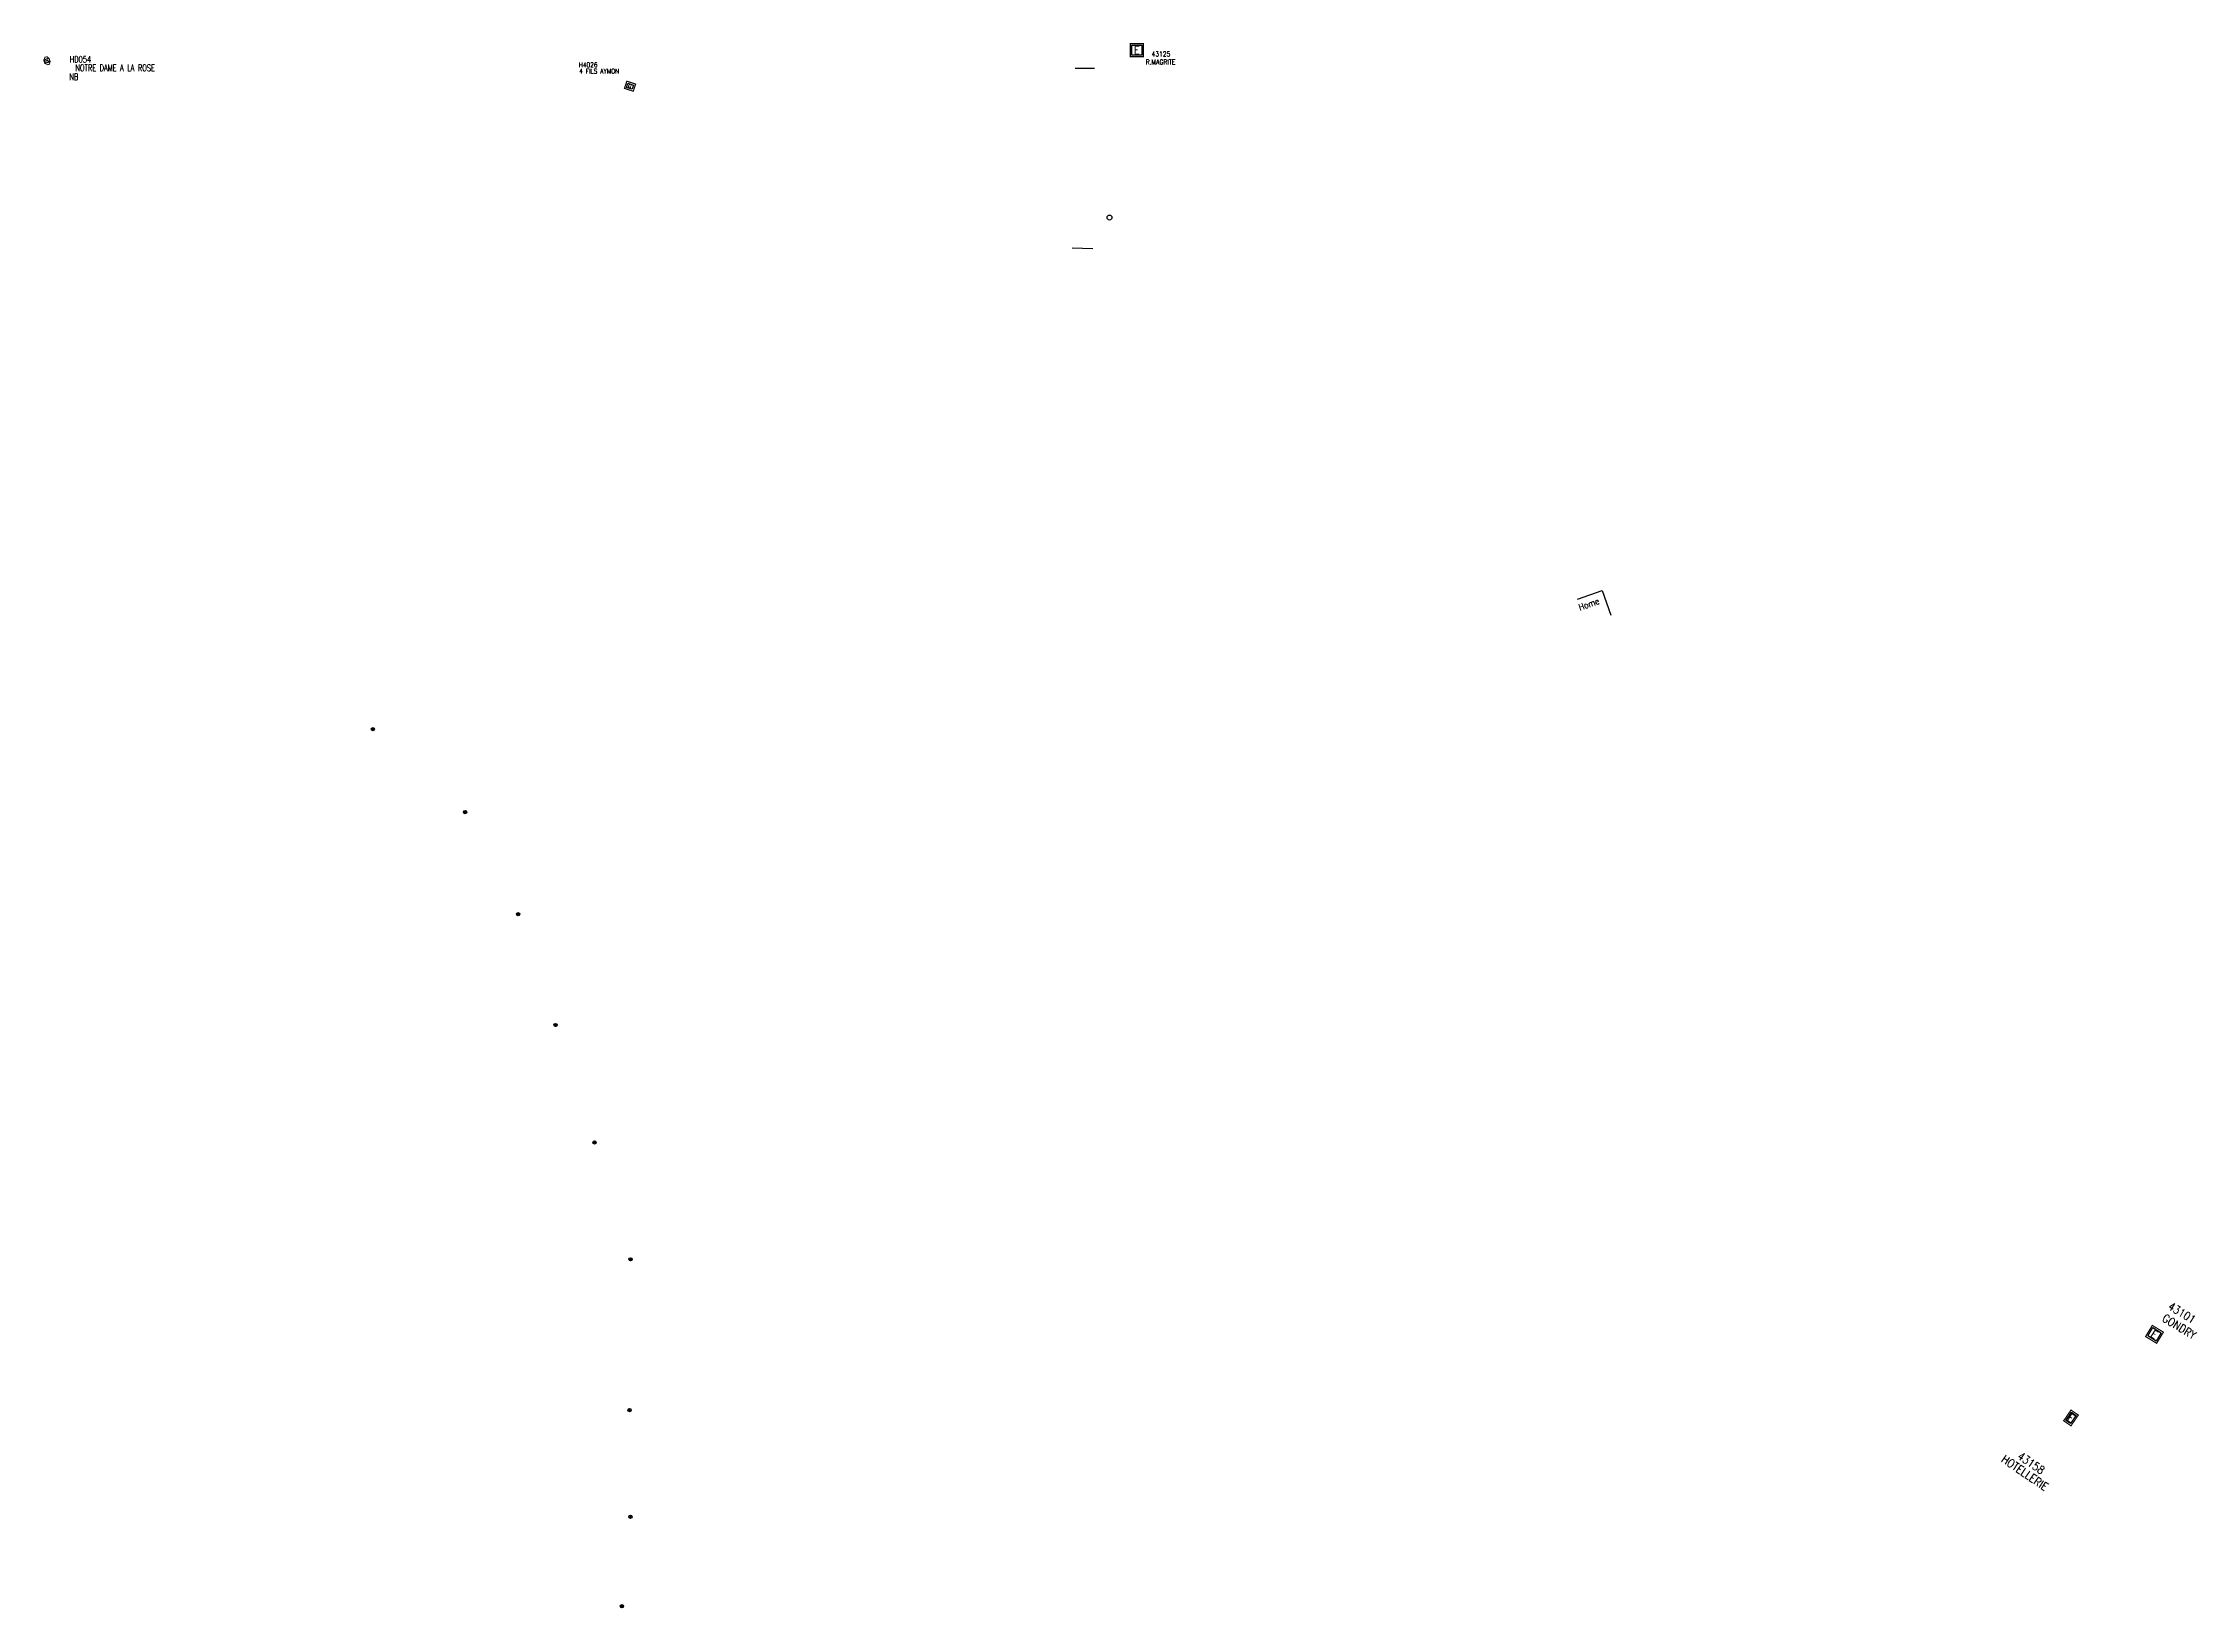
# Model space of a CAD drawing. Header units: millimetres. Extents: x 112044 to 112775, y 155003 to 156002.
# Drawn here: x 112044 to 112706, y 155521 to 156002 of the extents above; entities that cross this region are included whole.
import ezdxf
from ezdxf.enums import TextEntityAlignment as Align

# ---------------------------------------------------------------- set-up
doc = ezdxf.new("R2010")
doc.units = ezdxf.units.MM
doc.layers.get('0').update_dxf_attribs({"linetype": 'CONTINUOUS'})
for name, color, linetype in [('BB01', 7, 'CONTINUOUS'), ('BB06', 7, 'CONTINUOUS'), ('BR06', 7, 'CONTINUOUS'), ('BR12', 7, 'CONTINUOUS'), ('G_210', 7, 'CONTINUOUS'), ('M_200', 7, 'CONTINUOUS'), ('W1102', 7, 'CONTINUOUS')]:
    doc.layers.add(name, color=color, linetype=linetype)
doc.styles.add('B_ROMANS', font='ROMANS.shx', dxfattribs={"width": 0.75})
doc.styles.add('M_ROMANS', font='ROMANS.shx', dxfattribs={"width": 0.75})
doc.styles.get("Standard").update_dxf_attribs({"font": 'romans.shx', "width": 0.85})

# ---------------------------------------------------------------- blocks, each defined once
blk = doc.blocks.new('BR1209')
at = {"color": 0, "linetype": 'Continuous', "flags": 128}
for points in [[(-0.5, 0), (0.5, 0)], [(0, 0.5), (0, -0.5)]]:
    blk.add_lwpolyline(points, dxfattribs=at)
at = {"color": 0, "linetype": 'Continuous'}
blk.add_circle((0, 0), 0.5, dxfattribs=at)
at = {"color": 0, "linetype": 'Continuous', "style": 'B_ROMANS', "width": 0.75}
blk.add_attdef('NUM', text='', height=1.2, dxfattribs=at).set_placement((0, 2), align=Align.MIDDLE)
at = {"color": 0, "linetype": 'Continuous', "style": 'B_ROMANS', "width": 0.75, "flags": 3}
for tag, p in [('DEF_COUP', (0, -12.5)), ('DEF_LEG', (0, -10)), ('DEF_TYPE', (0, -15))]:
    blk.add_attdef(tag, text='', height=1.2, dxfattribs=at).set_placement(p, align=Align.MIDDLE)
blk = doc.blocks.new('M_200_56')
at = {"color": 0, "linetype": 'Continuous', "const_width": 0.35, "flags": 128}
blk.add_lwpolyline([(2, 2), (2, -2), (-2, -2), (-2, 2)], close=True, dxfattribs=at)
at = {"color": 0, "linetype": 'Continuous'}
blk.add_lwpolyline([(-1.5, 1.5), (1.5, 1.5), (1.5, -1.5), (-1.5, -1.5)], close=True, dxfattribs=at)
at = {"color": 0, "linetype": 'Continuous', "width": 0.85}
blk.add_text('E', height=2.5, dxfattribs=at).set_placement((0, 0), align=Align.MIDDLE_CENTER)
for tag, p in [('NUM', (0, 15.06)), ('NOM', (0, 8.65))]:
    blk.add_attdef(tag, text='', height=4, dxfattribs=at).set_placement(p, align=Align.MIDDLE)
at = {"color": 0, "linetype": 'Continuous', "style": 'M_ROMANS', "width": 0.75, "flags": 3}
for tag, p in [('DEF_LEG', (-0.13, -4.99)), ('DEF_COUP', (-0.13, -7.49)), ('DEF_TYPE', (-0.13, -9.99))]:
    blk.add_attdef(tag, text='', height=1.2, dxfattribs=at).set_placement(p, align=Align.MIDDLE)
blk = doc.blocks.new('*U3')
at = {"layer": 'G_210', "color": 0, "linetype": 'Continuous', "const_width": 0.35, "flags": 128}
blk.add_lwpolyline([(1.23, 1.57), (1.58, 0.52), (0, 0), (-0.35, 1.04)], close=True, dxfattribs=at)
at = {"layer": 'G_210', "color": 0, "linetype": 'Continuous'}
blk.add_lwpolyline([(0.29, 0.73), (0.91, 0.94), (0.94, 0.84), (0.32, 0.63)], close=True, dxfattribs=at)
at = {"layer": 'G_210', "insert": (0.62, 0.78), "char_height": 2.5, "width": 1.6619, "attachment_point": 5, "rotation": 18.37865}
blk.add_mtext('G', dxfattribs=at)
at = {"layer": 'G_210', "color": 0, "linetype": 'Continuous', "width": 0.75}
for tag, height, p in [('NUM', 4, (2, 16)), ('NOM', 4, (2, 11)), ('BCL', 3, (2, 7))]:
    blk.add_attdef(tag, text='', height=height, dxfattribs=at).set_placement(p, align=Align.MIDDLE)
at = {"layer": 'G_210', "color": 0, "linetype": 'Continuous', "width": 0.75, "flags": 3}
for tag, p in [('DEF_COUP', (2.14, -5.61)), ('DEF_LEG', (2.14, -3.11)), ('DEF_TYPE', (2.14, -8.11))]:
    blk.add_attdef(tag, text='', height=1.2, dxfattribs=at).set_placement(p, align=Align.MIDDLE)
blk = doc.blocks.new('BR0601')
at = {"color": 0, "linetype": 'Continuous'}
blk.add_circle((0, 0), 0.75, dxfattribs=at)
blk = doc.blocks.new('*U8')
at = {"layer": 'G_210', "color": 0, "linetype": 'Continuous', "const_width": 0.35, "flags": 128}
blk.add_lwpolyline([(2.85, 2.32), (2.85, 0), (0, 0), (0, 2.32)], close=True, dxfattribs=at)
at = {"layer": 'G_210', "color": 0, "linetype": 'Continuous'}
blk.add_lwpolyline([(0.5, 1.82), (2.35, 1.82), (2.35, 0.5), (0.5, 0.5)], close=True, dxfattribs=at)
at = {"layer": 'G_210', "insert": (1.33, 1.19), "char_height": 1.21, "width": 1.382, "attachment_point": 5}
blk.add_mtext('G', dxfattribs=at)
at = {"layer": 'G_210', "color": 0, "linetype": 'Continuous', "width": 0.75}
for tag, height, p in [('NUM', 4, (2, 16)), ('NOM', 4, (2, 11)), ('BCL', 3, (2, 7))]:
    blk.add_attdef(tag, text='', height=height, dxfattribs=at).set_placement(p, align=Align.MIDDLE)
at = {"layer": 'G_210', "color": 0, "linetype": 'Continuous', "width": 0.75, "flags": 3}
for tag, p in [('DEF_COUP', (2.14, -5.61)), ('DEF_LEG', (2.14, -3.11)), ('DEF_TYPE', (2.14, -8.11))]:
    blk.add_attdef(tag, text='', height=1.2, dxfattribs=at).set_placement(p, align=Align.MIDDLE)
blk = doc.blocks.new('M_200_59')
at = {"layer": 'M_200', "color": 0, "linetype": 'Continuous', "const_width": 0.35, "flags": 128}
blk.add_lwpolyline([(4, 4), (4, 0), (0, 0), (0, 4)], close=True, dxfattribs=at)
at = {"layer": 'M_200', "color": 0, "linetype": 'Continuous'}
blk.add_lwpolyline([(0.5, 3.5), (3.5, 3.5), (3.5, 0.5), (0.5, 0.5)], close=True, dxfattribs=at)
at = {"layer": 'M_200', "insert": (2, 2), "char_height": 2.5, "width": 4, "attachment_point": 5}
blk.add_mtext('E', dxfattribs=at)
at = {"layer": 'M_200', "color": 0, "linetype": 'Continuous', "width": 0.85}
for tag, p in [('NUM', (2, 17.06)), ('NOM', (2, 10.65))]:
    blk.add_attdef(tag, text='', height=4, dxfattribs=at).set_placement(p, align=Align.MIDDLE)
at = {"layer": 'M_200', "color": 0, "linetype": 'Continuous', "style": 'M_ROMANS', "width": 0.75, "flags": 3}
for tag, p in [('DEF_COUP', (1.87, -5.49)), ('DEF_LEG', (1.87, -2.99)), ('DEF_TYPE', (1.87, -7.99))]:
    blk.add_attdef(tag, text='', height=1.2, dxfattribs=at).set_placement(p, align=Align.MIDDLE)
blk = doc.blocks.new('*U9')
at = {"layer": 'M_200', "color": 0, "linetype": 'Continuous', "const_width": 0.35, "flags": 128}
blk.add_lwpolyline([(2.74, 4), (2.74, 0), (0, 0), (0, 4)], close=True, dxfattribs=at)
at = {"layer": 'M_200', "color": 0, "linetype": 'Continuous'}
blk.add_lwpolyline([(0.5, 3.5), (2.24, 3.5), (2.24, 0.5), (0.5, 0.5)], close=True, dxfattribs=at)
at = {"layer": 'M_200', "insert": (1.37, 2), "char_height": 2.5, "width": 2.7417, "attachment_point": 5}
blk.add_mtext('E', dxfattribs=at)
at = {"layer": 'M_200', "color": 0, "linetype": 'Continuous', "width": 0.85}
for tag, p in [('NUM', (2, 17.06)), ('NOM', (2, 10.65))]:
    blk.add_attdef(tag, text='', height=4, dxfattribs=at).set_placement(p, align=Align.MIDDLE)
at = {"layer": 'M_200', "color": 0, "linetype": 'Continuous', "style": 'M_ROMANS', "width": 0.75, "flags": 3}
for tag, p in [('DEF_COUP', (1.87, -5.49)), ('DEF_LEG', (1.87, -2.99)), ('DEF_TYPE', (1.87, -7.99))]:
    blk.add_attdef(tag, text='', height=1.2, dxfattribs=at).set_placement(p, align=Align.MIDDLE)

msp = doc.modelspace()

# ---------------------------------------------------------------- linework, layer by layer
at = {"layer": 'BB01', "color": 8}
msp.add_line((112515.82, 155831.35), (112523.37, 155834), dxfattribs=at)
at = {"layer": 'BB01', "color": 8, "flags": 128}
msp.add_lwpolyline([(112523.37, 155834), (112526.02, 155826.46)], dxfattribs=at)
at = {"layer": 'W1102', "color": 252, "flags": 128}
for points in [[(112367.39, 155994.43), (112361.44, 155994.4)], [(112360.46, 155939.3), (112366.89, 155939.06)]]:
    msp.add_lwpolyline(points, dxfattribs=at)

# ---------------------------------------------------------------- block references
at = {"layer": 'BR06'}
msp.add_blockref('BR0601', (112371.96, 155948.59), dxfattribs=at)
at = {"layer": 'BR12', "color": 252}
for p, rotation in [((112145.6, 155791.41), 30.64184166647563), ((112173.95, 155765.93), 299.9429086607851), ((112190.26, 155734.53), 304.9095633918947), ((112201.74, 155700.52), 289.8213794139801), ((112213.71, 155664.42), 286.8003320571955), ((112224.79, 155628.52), 287.9192855088507), ((112224.48, 155582.18), 96.82172543487158), ((112224.76, 155549.43), 92.10363843608802), ((112222.12, 155521.94), 86.8313368648821)]:
    msp.add_blockref('BR1209', p, dxfattribs=dict(at, rotation=rotation))
at = {"layer": 'G_210'}
ref = msp.add_blockref('*U3', (112044.84, 155995.97), dxfattribs=at)
ref.add_attrib('NUM', 'HD054', dxfattribs={"color": 0, "linetype": 'Continuous', "height": 2, "width": 0.75}).set_placement((112055.73, 155997.21), align=Align.MIDDLE)
ref.add_attrib('NOM', 'NOTRE DAME A LA ROSE', dxfattribs={"color": 0, "linetype": 'Continuous', "height": 2, "width": 0.75}).set_placement((112066.42, 155994.59), align=Align.MIDDLE)
ref.add_attrib('BCL', 'NB', dxfattribs={"color": 0, "linetype": 'Continuous', "height": 2, "width": 0.75}).set_placement((112053.69, 155991.84), align=Align.MIDDLE)
ref = msp.add_blockref('*U8', (112222.92, 155988.28), dxfattribs=dict(at, rotation=342.1573317061429))
ref.add_attrib('NUM', 'H4026', dxfattribs={"color": 0, "linetype": 'Continuous', "height": 1.5, "width": 0.75}).set_placement((112211.75, 155995.51), align=Align.MIDDLE)
ref.add_attrib('NOM', '4 FILS AYMON', dxfattribs={"color": 0, "linetype": 'Continuous', "height": 1.5, "width": 0.75}).set_placement((112215.16, 155993.58), align=Align.MIDDLE)
at = {"layer": 'M_200'}
ref = msp.add_blockref('M_200_56', (112380.35, 156000.03), dxfattribs=at)
ref.add_attrib('NUM', '43125', dxfattribs={"layer": '0', "color": 0, "linetype": 'Continuous', "height": 1.5, "width": 0.85}).set_placement((112387.76, 155998.86), align=Align.MIDDLE)
ref.add_attrib('NOM', 'R.MAGRITE', dxfattribs={"layer": '0', "color": 0, "linetype": 'Continuous', "height": 1.5, "width": 0.85}).set_placement((112387.66, 155996.38), align=Align.MIDDLE)
ref = msp.add_blockref('M_200_59', (112690.32, 155604.8), dxfattribs=dict(at, rotation=328.6121805546633))
ref.add_attrib('NUM', '43101', dxfattribs={"color": 0, "linetype": 'Continuous', "height": 2.5, "rotation": 328.61218, "width": 0.85}).set_placement((112701.51, 155612.08), align=Align.MIDDLE)
ref.add_attrib('NOM', 'GONDRY', dxfattribs={"color": 0, "linetype": 'Continuous', "height": 2.5, "rotation": 328.61218, "width": 0.85}).set_placement((112700.68, 155607.84), align=Align.MIDDLE)
ref = msp.add_blockref('*U9', (112665.15, 155578.91), dxfattribs=dict(at, rotation=325.6750929734863))
ref.add_attrib('NUM', '43158', dxfattribs={"color": 0, "linetype": 'Continuous', "height": 2.5, "rotation": 325.67509, "width": 0.85}).set_placement((112655.18, 155565.91), align=Align.MIDDLE)
ref.add_attrib('NOM', 'HOTELLERIE', dxfattribs={"color": 0, "linetype": 'Continuous', "height": 2.5, "rotation": 325.67509, "width": 0.85}).set_placement((112653.26, 155562.92), align=Align.MIDDLE)

# ---------------------------------------------------------------- texts
at = {"layer": 'BB06', "color": 8, "width": 0.85}
msp.add_text('Home', height=2, rotation=19.37683, dxfattribs=at).set_placement((112519.28, 155829.84), align=Align.MIDDLE)

doc.saveas('drawing.dxf')
